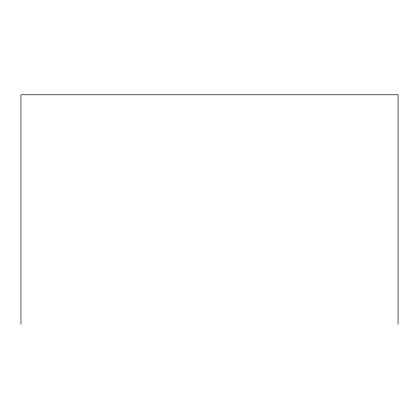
<?xml version="1.0" encoding="UTF-8"?>
<svg xmlns="http://www.w3.org/2000/svg" width="419" height="419" viewBox="0 0 419 419"><rect width="100%" height="100%" fill="white"/><g stroke="black" fill="none" stroke-linecap="round" stroke-linejoin="round"><path stroke-width="0.63" d="M398.05 324.227L398.05 94.773L20.95 94.773L20.95 324.227"/></g></svg>
